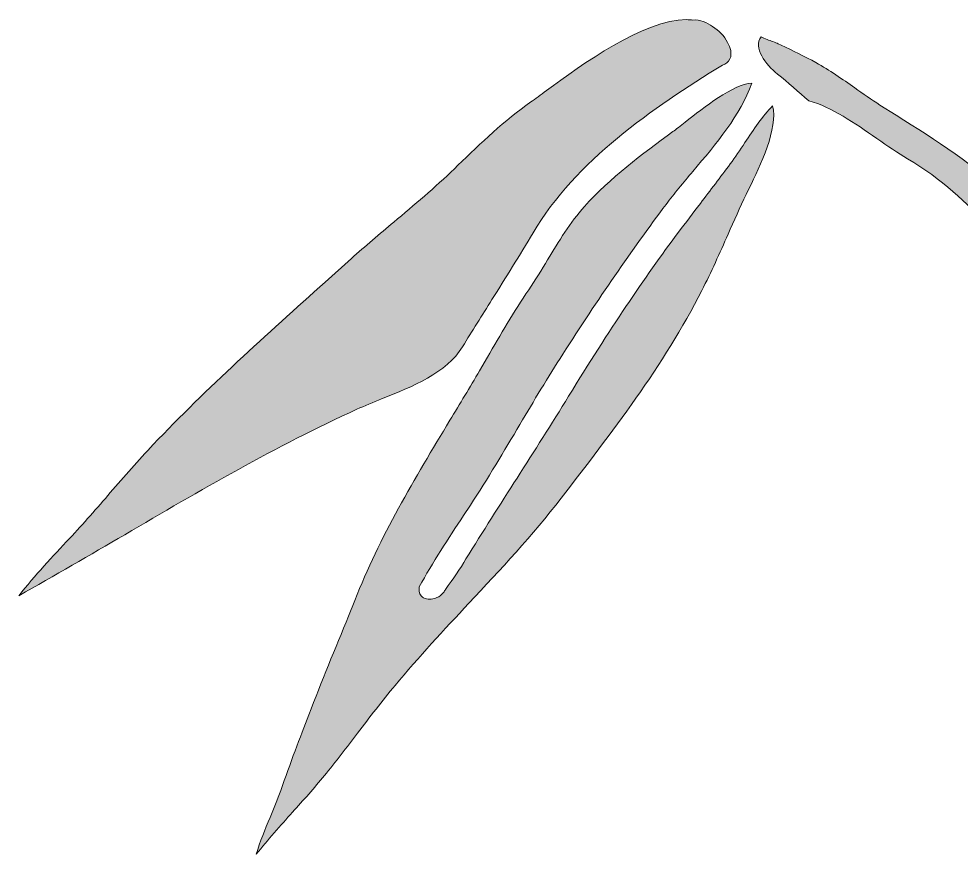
# Model space of a CAD drawing. Header units: inches. Extents: x 34 to 176, y -282 to -15.
# Drawn here: x 67.42 to 105.42, y -114.24 to -80.58 of the extents above; entities that cross this region are included whole.
import ezdxf

# ---------------------------------------------------------------- set-up
doc = ezdxf.new("R2010")
doc.units = ezdxf.units.IN
doc.header["$MEASUREMENT"] = 0
doc.layers.add('_U+0421_U+043B_U+043E_U+0439 1', color=7, linetype='Continuous')

# ---------------------------------------------------------------- blocks, each defined once
blk = doc.blocks.new('block 2')
at = {"layer": '_U+0421_U+043B_U+043E_U+0439 1', "true_color": 0xffffff}
h = blk.add_hatch(color=7, dxfattribs=at)
h.dxf.hatch_style = 2
edge = h.paths.add_edge_path()
edge.add_spline(control_points=[(81.05, -96.313), (81.363, -96.171), (81.696, -96.037), (82.048, -95.896), (83.277, -95.404), (84.669, -94.846), (85.309, -93.797), (85.699, -93.158), (86.098, -92.524), (86.496, -91.89), (87.048, -91.013), (87.618, -90.106), (88.155, -89.201), (89.881, -86.289), (92.964, -84.182), (95.793, -82.438), (95.921, -82.39), (96.034, -82.316), (96.094, -82.19), (96.195, -81.979), (96.102, -81.725), (96.002, -81.533), (95.862, -81.265), (95.649, -81.047), (95.394, -80.885), (95.169, -80.742), (94.877, -80.576), (94.604, -80.63), (94.519, -80.62), (94.436, -80.607), (94.347, -80.607), (92.607, -80.607), (90.125, -82.421), (88.693, -83.468), (88.456, -83.642), (88.244, -83.797), (88.065, -83.922), (86.997, -84.671), (86.045, -85.59), (85.124, -86.479), (85.124, -86.479), (84.983, -86.616), (84.983, -86.616), (84.199, -87.372), (83.354, -88.082), (82.538, -88.768), (81.97, -89.245), (81.384, -89.738), (80.825, -90.241), (80.825, -90.241), (79.77, -91.187), (79.77, -91.187), (77.428, -93.285), (75.006, -95.455), (72.834, -97.736), (72.239, -98.362), (71.663, -99.029), (71.105, -99.673), (70.573, -100.288), (70.024, -100.924), (69.455, -101.527), (68.793, -102.23), (68.061, -103.006), (67.416, -103.827), (68.861, -103.024), (70.293, -102.184), (71.685, -101.369), (74.684, -99.611), (77.786, -97.795), (81.05, -96.313)], knot_values=[0, 0, 0, 0, 1, 1, 1, 2, 2, 2, 3, 3, 3, 4, 4, 4, 5, 5, 5, 6, 6, 6, 7, 7, 7, 8, 8, 8, 9, 9, 9, 10, 10, 10, 11, 11, 11, 12, 12, 12, 13, 13, 13, 14, 14, 14, 15, 15, 15, 16, 16, 16, 17, 17, 17, 18, 18, 18, 19, 19, 19, 20, 20, 20, 21, 21, 21, 22, 22, 22, 23, 23, 23, 23], degree=3, periodic=1)
h = blk.add_hatch(color=7, dxfattribs=at)
h.dxf.hatch_style = 2
edge = h.paths.add_edge_path()
edge.add_spline(control_points=[(98.008, -82.801), (98.437, -83.151), (98.854, -83.52), (99.279, -83.876), (100.196, -84.136), (101.121, -84.776), (102.017, -85.399), (102.451, -85.7), (102.86, -85.984), (103.256, -86.216), (104.642, -87.029), (105.655, -88.004), (106.543, -88.938), (106.632, -89.031), (106.738, -89.131), (106.851, -89.236), (107.116, -89.484), (107.415, -89.763), (107.543, -90.029), (107.61, -90.167), (107.645, -90.281), (107.661, -90.384), (108.089, -90.163), (108.242, -89.645), (107.99, -89.075), (107.798, -88.643), (107.496, -88.291), (107.39, -87.836), (105.967, -86.459), (104.426, -85.486), (102.8, -84.463), (102.8, -84.463), (102.143, -84.049), (102.143, -84.049), (101.799, -83.831), (101.457, -83.591), (101.127, -83.359), (100.628, -83.007), (100.111, -82.644), (99.564, -82.341), (99.105, -82.087), (98.622, -81.857), (98.154, -81.634), (98.154, -81.634), (98.039, -81.58), (98.039, -81.58), (97.995, -81.558), (97.914, -81.527), (97.817, -81.491), (97.699, -81.447), (97.488, -81.367), (97.356, -81.299), (97.007, -81.736), (97.539, -82.418), (98.008, -82.801)], knot_values=[0, 0, 0, 0, 1, 1, 1, 2, 2, 2, 3, 3, 3, 4, 4, 4, 5, 5, 5, 6, 6, 6, 7, 7, 7, 8, 8, 8, 9, 9, 9, 10, 10, 10, 11, 11, 11, 12, 12, 12, 13, 13, 13, 14, 14, 14, 15, 15, 15, 16, 16, 16, 17, 17, 17, 18, 18, 18, 18], degree=3, periodic=1)
h = blk.add_hatch(color=7, dxfattribs=at)
h.dxf.hatch_style = 2
edge = h.paths.add_edge_path()
edge.add_spline(control_points=[(85.351, -100.591), (85.351, -100.591), (85.625, -100.175), (85.625, -100.175), (86.326, -99.112), (86.987, -97.998), (87.626, -96.92), (88.181, -95.985), (88.755, -95.018), (89.354, -94.085), (90.777, -91.869), (92.14, -89.896), (93.521, -88.053), (93.848, -87.615), (94.213, -87.183), (94.599, -86.725), (95.543, -85.607), (96.518, -84.452), (96.972, -83.171), (96.226, -83.209), (95.033, -84.153), (94.294, -84.736), (94.098, -84.891), (93.927, -85.026), (93.793, -85.123), (92.555, -86.018), (91.258, -86.988), (90.222, -88.145), (89.654, -88.779), (89.19, -89.545), (88.742, -90.285), (88.497, -90.689), (88.244, -91.107), (87.977, -91.499), (87.376, -92.38), (86.834, -93.314), (86.31, -94.217), (86.31, -94.217), (85.993, -94.76), (85.993, -94.76), (85.604, -95.427), (85.203, -96.091), (84.8, -96.758), (83.4, -99.077), (81.953, -101.476), (80.971, -104.018), (80.971, -104.018), (80.712, -104.649), (80.712, -104.649), (80.177, -105.95), (79.624, -107.297), (79.108, -108.631), (78.763, -109.523), (78.359, -110.583), (77.976, -111.68), (77.849, -112.043), (77.696, -112.411), (77.547, -112.766), (77.346, -113.249), (77.139, -113.743), (76.992, -114.244), (77.459, -113.657), (77.963, -113.097), (78.455, -112.551), (78.885, -112.074), (79.33, -111.58), (79.738, -111.08), (80.196, -110.521), (80.642, -109.937), (81.074, -109.372), (81.563, -108.733), (82.068, -108.072), (82.593, -107.441), (83.543, -106.299), (84.573, -105.197), (85.569, -104.131), (86.832, -102.78), (88.137, -101.384), (89.283, -99.901), (91.314, -97.274), (93.414, -94.558), (94.96, -91.525), (95.337, -90.784), (95.683, -90.009), (96.018, -89.26), (96.258, -88.721), (96.499, -88.182), (96.753, -87.65), (96.753, -87.65), (96.875, -87.397), (96.875, -87.397), (97.299, -86.527), (98.058, -84.97), (97.813, -84.076), (97.406, -84.499), (97.047, -85.039), (96.699, -85.564), (96.497, -85.868), (96.306, -86.156), (96.107, -86.421), (95.707, -86.954), (95.304, -87.485), (94.901, -88.016), (94.607, -88.403), (94.314, -88.789), (94.021, -89.177), (92.637, -91.011), (91.228, -93.112), (89.587, -95.789), (88.908, -96.896), (88.196, -98.008), (87.508, -99.084), (86.826, -100.149), (86.121, -101.251), (85.449, -102.347), (85.21, -102.737), (84.925, -103.148), (84.623, -103.582), (84.598, -103.618), (84.572, -103.656), (84.547, -103.693), (84.506, -103.736), (84.464, -103.78), (84.423, -103.824), (84.325, -103.883), (84.222, -103.933), (84.106, -103.956), (83.94, -103.988), (83.759, -103.969), (83.644, -103.837), (83.549, -103.729), (83.547, -103.601), (83.56, -103.471), (84.109, -102.483), (84.732, -101.526), (85.351, -100.591)], knot_values=[0, 0, 0, 0, 1, 1, 1, 2, 2, 2, 3, 3, 3, 4, 4, 4, 5, 5, 5, 6, 6, 6, 7, 7, 7, 8, 8, 8, 9, 9, 9, 10, 10, 10, 11, 11, 11, 12, 12, 12, 13, 13, 13, 14, 14, 14, 15, 15, 15, 16, 16, 16, 17, 17, 17, 18, 18, 18, 19, 19, 19, 20, 20, 20, 21, 21, 21, 22, 22, 22, 23, 23, 23, 24, 24, 24, 25, 25, 25, 26, 26, 26, 27, 27, 27, 28, 28, 28, 29, 29, 29, 30, 30, 30, 31, 31, 31, 32, 32, 32, 33, 33, 33, 34, 34, 34, 35, 35, 35, 36, 36, 36, 37, 37, 37, 38, 38, 38, 39, 39, 39, 40, 40, 40, 41, 41, 41, 42, 42, 42, 43, 43, 43, 44, 44, 44, 45, 45, 45, 45], degree=3, periodic=1)
at = {"layer": '_U+0421_U+043B_U+043E_U+0439 1', "lineweight": 0}
for points, knots in [([(81.05, -96.313), (81.363, -96.171), (81.696, -96.037), (82.048, -95.896), (83.277, -95.404), (84.669, -94.846), (85.309, -93.797), (85.699, -93.158), (86.098, -92.524), (86.496, -91.89), (87.048, -91.013), (87.618, -90.106), (88.155, -89.201), (89.881, -86.289), (92.964, -84.182), (95.793, -82.438), (95.921, -82.39), (96.034, -82.316), (96.094, -82.19), (96.195, -81.979), (96.102, -81.725), (96.002, -81.533), (95.862, -81.265), (95.649, -81.047), (95.394, -80.885), (95.169, -80.742), (94.877, -80.576), (94.604, -80.63), (94.519, -80.62), (94.436, -80.607), (94.347, -80.607), (92.607, -80.607), (90.125, -82.421), (88.693, -83.468), (88.456, -83.642), (88.244, -83.797), (88.065, -83.922), (86.997, -84.671), (86.045, -85.59), (85.124, -86.479), (85.124, -86.479), (84.983, -86.616), (84.983, -86.616), (84.199, -87.372), (83.354, -88.082), (82.538, -88.768), (81.97, -89.245), (81.384, -89.738), (80.825, -90.241), (80.825, -90.241), (79.77, -91.187), (79.77, -91.187), (77.428, -93.285), (75.006, -95.455), (72.834, -97.736), (72.239, -98.362), (71.663, -99.029), (71.105, -99.673), (70.573, -100.288), (70.024, -100.924), (69.455, -101.527), (68.793, -102.23), (68.061, -103.006), (67.416, -103.827), (68.861, -103.024), (70.293, -102.184), (71.685, -101.369), (74.684, -99.611), (77.786, -97.795), (81.05, -96.313)], [0, 0, 0, 0, 1, 1, 1, 2, 2, 2, 3, 3, 3, 4, 4, 4, 5, 5, 5, 6, 6, 6, 7, 7, 7, 8, 8, 8, 9, 9, 9, 10, 10, 10, 11, 11, 11, 12, 12, 12, 13, 13, 13, 14, 14, 14, 15, 15, 15, 16, 16, 16, 17, 17, 17, 18, 18, 18, 19, 19, 19, 20, 20, 20, 21, 21, 21, 22, 22, 22, 23, 23, 23, 23]), ([(98.008, -82.801), (98.437, -83.151), (98.854, -83.52), (99.279, -83.876), (100.196, -84.136), (101.121, -84.776), (102.017, -85.399), (102.451, -85.7), (102.86, -85.984), (103.256, -86.216), (104.642, -87.029), (105.655, -88.004), (106.543, -88.938), (106.632, -89.031), (106.738, -89.131), (106.851, -89.236), (107.116, -89.484), (107.415, -89.763), (107.543, -90.029), (107.61, -90.167), (107.645, -90.281), (107.661, -90.384), (108.089, -90.163), (108.242, -89.645), (107.99, -89.075), (107.798, -88.643), (107.496, -88.291), (107.39, -87.836), (105.967, -86.459), (104.426, -85.486), (102.8, -84.463), (102.8, -84.463), (102.143, -84.049), (102.143, -84.049), (101.799, -83.831), (101.457, -83.591), (101.127, -83.359), (100.628, -83.007), (100.111, -82.644), (99.564, -82.341), (99.105, -82.087), (98.622, -81.857), (98.154, -81.634), (98.154, -81.634), (98.039, -81.58), (98.039, -81.58), (97.995, -81.558), (97.914, -81.527), (97.817, -81.491), (97.699, -81.447), (97.488, -81.367), (97.356, -81.299), (97.007, -81.736), (97.539, -82.418), (98.008, -82.801)], [0, 0, 0, 0, 1, 1, 1, 2, 2, 2, 3, 3, 3, 4, 4, 4, 5, 5, 5, 6, 6, 6, 7, 7, 7, 8, 8, 8, 9, 9, 9, 10, 10, 10, 11, 11, 11, 12, 12, 12, 13, 13, 13, 14, 14, 14, 15, 15, 15, 16, 16, 16, 17, 17, 17, 18, 18, 18, 18]), ([(85.351, -100.591), (85.351, -100.591), (85.625, -100.175), (85.625, -100.175), (86.326, -99.112), (86.987, -97.998), (87.626, -96.92), (88.181, -95.985), (88.755, -95.018), (89.354, -94.085), (90.777, -91.869), (92.14, -89.896), (93.521, -88.053), (93.848, -87.615), (94.213, -87.183), (94.599, -86.725), (95.543, -85.607), (96.518, -84.452), (96.972, -83.171), (96.226, -83.209), (95.033, -84.153), (94.294, -84.736), (94.098, -84.891), (93.927, -85.026), (93.793, -85.123), (92.555, -86.018), (91.258, -86.988), (90.222, -88.145), (89.654, -88.779), (89.19, -89.545), (88.742, -90.285), (88.497, -90.689), (88.244, -91.107), (87.977, -91.499), (87.376, -92.38), (86.834, -93.314), (86.31, -94.217), (86.31, -94.217), (85.993, -94.76), (85.993, -94.76), (85.604, -95.427), (85.203, -96.091), (84.8, -96.758), (83.4, -99.077), (81.953, -101.476), (80.971, -104.018), (80.971, -104.018), (80.712, -104.649), (80.712, -104.649), (80.177, -105.95), (79.624, -107.297), (79.108, -108.631), (78.763, -109.523), (78.359, -110.583), (77.976, -111.68), (77.849, -112.043), (77.696, -112.411), (77.547, -112.766), (77.346, -113.249), (77.139, -113.743), (76.992, -114.244), (77.459, -113.657), (77.963, -113.097), (78.455, -112.551), (78.885, -112.074), (79.33, -111.58), (79.738, -111.08), (80.196, -110.521), (80.642, -109.937), (81.074, -109.372), (81.563, -108.733), (82.068, -108.072), (82.593, -107.441), (83.543, -106.299), (84.573, -105.197), (85.569, -104.131), (86.832, -102.78), (88.137, -101.384), (89.283, -99.901), (91.314, -97.274), (93.414, -94.558), (94.96, -91.525), (95.337, -90.784), (95.683, -90.009), (96.018, -89.26), (96.258, -88.721), (96.499, -88.182), (96.753, -87.65), (96.753, -87.65), (96.875, -87.397), (96.875, -87.397), (97.299, -86.527), (98.058, -84.97), (97.813, -84.076), (97.406, -84.499), (97.047, -85.039), (96.699, -85.564), (96.497, -85.868), (96.306, -86.156), (96.107, -86.421), (95.707, -86.954), (95.304, -87.485), (94.901, -88.016), (94.607, -88.403), (94.314, -88.789), (94.021, -89.177), (92.637, -91.011), (91.228, -93.112), (89.587, -95.789), (88.908, -96.896), (88.196, -98.008), (87.508, -99.084), (86.826, -100.149), (86.121, -101.251), (85.449, -102.347), (85.21, -102.737), (84.925, -103.148), (84.623, -103.582), (84.598, -103.618), (84.572, -103.656), (84.547, -103.693), (84.506, -103.736), (84.464, -103.78), (84.423, -103.824), (84.325, -103.883), (84.222, -103.933), (84.106, -103.956), (83.94, -103.988), (83.759, -103.969), (83.644, -103.837), (83.549, -103.729), (83.547, -103.601), (83.56, -103.471), (84.109, -102.483), (84.732, -101.526), (85.351, -100.591)], [0, 0, 0, 0, 1, 1, 1, 2, 2, 2, 3, 3, 3, 4, 4, 4, 5, 5, 5, 6, 6, 6, 7, 7, 7, 8, 8, 8, 9, 9, 9, 10, 10, 10, 11, 11, 11, 12, 12, 12, 13, 13, 13, 14, 14, 14, 15, 15, 15, 16, 16, 16, 17, 17, 17, 18, 18, 18, 19, 19, 19, 20, 20, 20, 21, 21, 21, 22, 22, 22, 23, 23, 23, 24, 24, 24, 25, 25, 25, 26, 26, 26, 27, 27, 27, 28, 28, 28, 29, 29, 29, 30, 30, 30, 31, 31, 31, 32, 32, 32, 33, 33, 33, 34, 34, 34, 35, 35, 35, 36, 36, 36, 37, 37, 37, 38, 38, 38, 39, 39, 39, 40, 40, 40, 41, 41, 41, 42, 42, 42, 43, 43, 43, 44, 44, 44, 45, 45, 45, 45])]:
    blk.add_open_spline(points, degree=3, knots=knots, dxfattribs=at)

msp = doc.modelspace()

# ---------------------------------------------------------------- block references
at = {"layer": '_U+0421_U+043B_U+043E_U+0439 1'}
msp.add_blockref('block 2', (0, 0), dxfattribs=at)

doc.saveas('drawing.dxf')
